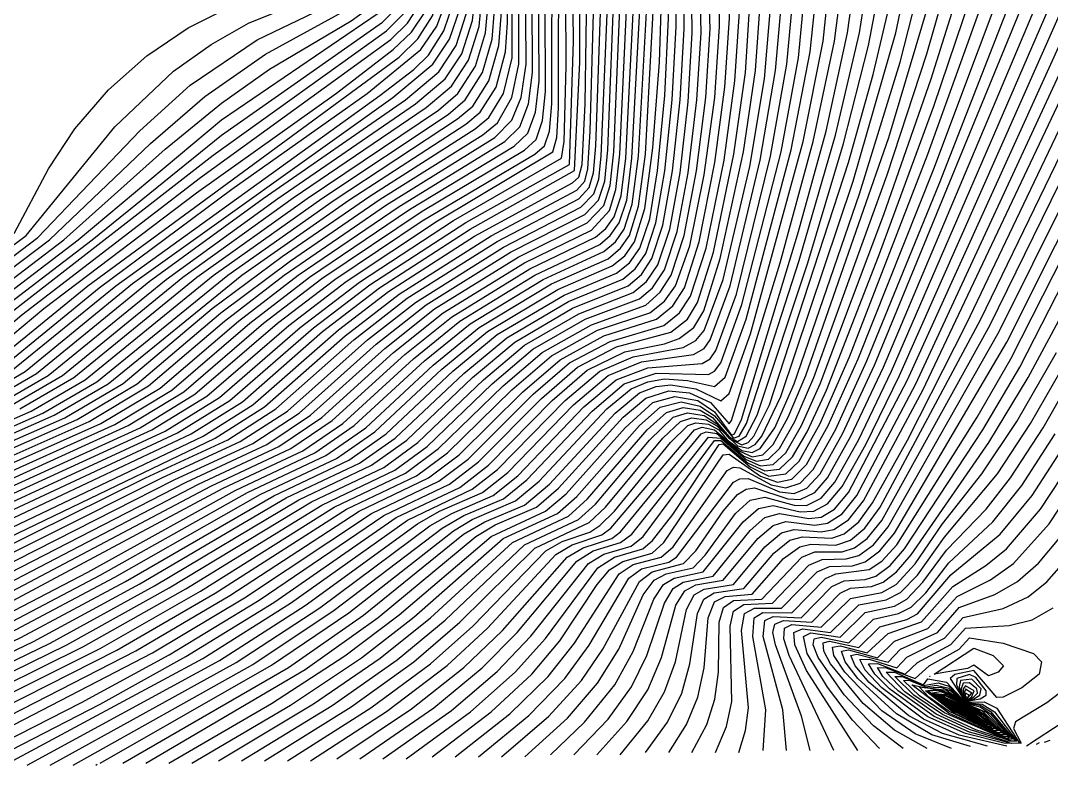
# Model space of a CAD drawing. Header units: inches. Extents: x 2608994 to 2618701, y 1261813 to 1271655.
# Drawn here: x 2613479 to 2614071, y 1261822 to 1262253 of the extents above; entities that cross this region are included whole.
import ezdxf

# ---------------------------------------------------------------- set-up
doc = ezdxf.new("R2010")
doc.units = ezdxf.units.IN
doc.header["$MEASUREMENT"] = 0

msp = doc.modelspace()

# ---------------------------------------------------------------- linework, layer by layer
for points, elevation in [([(2613427.96, 1261824.52), (2613554.8, 1261890.25), (2613607.6, 1261921.84), (2613680.49, 1261970.32), (2613719.2, 1261988.83), (2613736.01, 1262001.52), (2613773.34, 1262038.72), (2613794.16, 1262056.72), (2613817.6, 1262069.09), (2613848.43, 1262078.32), (2613857.41, 1262085.52), (2613863.75, 1262095.12), (2613872.67, 1262122.72), (2613882.97, 1262173.12), (2613889.24, 1262218.72), (2613891.87, 1262258.32), (2613891.01, 1262290.72), (2613883.66, 1262362.72), (2613870.7, 1262421.52), (2613886.58, 1262470.72), (2613926.6, 1262537.92)], 313), ([(2613441.08, 1261824.52), (2613514, 1261861.61), (2613564.4, 1261889.16), (2613616, 1261920.54), (2613687.59, 1261969.12), (2613725.35, 1261987.12), (2613742, 1261999.84), (2613778.23, 1262036.32), (2613798.82, 1262054.32), (2613821.2, 1262065.9), (2613852.4, 1262074.46), (2613861.94, 1262081.92), (2613867.78, 1262091.52), (2613876.89, 1262120.32), (2613888.7, 1262176.72), (2613895.24, 1262223.52), (2613897.82, 1262263.12), (2613896.68, 1262295.52), (2613889.75, 1262342.32), (2613887.69, 1262367.52), (2613874.24, 1262421.52), (2613888.98, 1262465.92), (2613929.37, 1262529.52)], 314), ([(2613454.21, 1261824.52), (2613524.8, 1261860.82), (2613574, 1261888.06), (2613624.4, 1261919.22), (2613694.68, 1261967.92), (2613731.2, 1261985.24), (2613747.73, 1261997.92), (2613784.35, 1262035.12), (2613804.4, 1262052.58), (2613826, 1262063.12), (2613848.8, 1262067.64), (2613857.2, 1262070.76), (2613865.6, 1262077.03), (2613871.3, 1262086.72), (2613880.83, 1262116.72), (2613894.11, 1262177.92), (2613901, 1262224.72), (2613903.88, 1262265.52), (2613902.54, 1262300.32), (2613894.22, 1262347.12), (2613892, 1262370.69), (2613878.47, 1262422.72), (2613890.8, 1262459.96), (2613934.66, 1262524.72)], 315), ([(2613408.4, 1261936.28), (2613577.08, 1262015.92), (2613606.4, 1262034.47), (2613652.48, 1262074.72), (2613685.22, 1262099.92), (2613737.2, 1262133.51), (2613797.2, 1262167.21), (2613800.21, 1262229.52), (2613800.06, 1262296.72), (2613798.72, 1262323.12), (2613789.47, 1262391.52), (2613785.51, 1262439.52), (2613785.4, 1262471.92), (2613788.87, 1262515.12)], 292), ([(2613410.8, 1261932.22), (2613583.91, 1262014.72), (2613612.4, 1262032.76), (2613661.6, 1262075.76), (2613690.4, 1262097.86), (2613739.6, 1262129.54), (2613796, 1262160.14), (2613799.68, 1262163.52), (2613801.55, 1262170.72), (2613803.24, 1262205.52), (2613804.3, 1262282.32), (2613802.84, 1262321.92), (2613793.64, 1262392.72), (2613790.35, 1262438.32), (2613790.61, 1262471.92), (2613794.68, 1262513.92)], 293), ([(2613415.6, 1261929.21), (2613590.74, 1262013.52), (2613619.01, 1262031.52), (2613665.38, 1262072.32), (2613696.34, 1262096.32), (2613749.2, 1262129.83), (2613798.4, 1262155.92), (2613802.98, 1262161.12), (2613804.84, 1262168.32), (2613806.2, 1262189.92), (2613808.41, 1262271.52), (2613806.85, 1262321.92), (2613797.81, 1262393.92), (2613795.11, 1262437.12), (2613795.79, 1262471.92), (2613800.56, 1262513.92)], 294), ([(2613420.4, 1261926.16), (2613550.74, 1261990.72), (2613598, 1262012.54), (2613625.66, 1262030.32), (2613670.39, 1262069.92), (2613701.04, 1262093.92), (2613752.8, 1262126.57), (2613799.6, 1262151.02), (2613805.6, 1262157.5), (2613808.07, 1262165.92), (2613809.32, 1262181.52), (2613812.38, 1262269.12), (2613810.77, 1262323.12), (2613802.08, 1262393.92), (2613799.82, 1262434.72), (2613800.84, 1262470.72), (2613806.48, 1262513.92)], 295), ([(2613425.2, 1261923.08), (2613560.17, 1261990.72), (2613605.2, 1262011.52), (2613632.31, 1262029.12), (2613678.22, 1262069.92), (2613705.76, 1262091.52), (2613756.4, 1262123.31), (2613800.8, 1262146.15), (2613808.27, 1262153.92), (2613811.06, 1262162.32), (2613812.47, 1262175.52), (2613816.29, 1262266.72), (2613814.7, 1262324.32), (2613806.32, 1262393.92), (2613804.43, 1262432.32), (2613805.93, 1262470.72), (2613812.47, 1262513.92)], 296), ([(2613346.8, 1261823.32), (2613496, 1261895.82), (2613556, 1261928.7), (2613638.8, 1261978.06), (2613680.61, 1261997.92), (2613700.77, 1262012.32), (2613738.6, 1262048.32), (2613762.91, 1262068.72), (2613796, 1262088.19), (2613827.99, 1262101.12), (2613835.6, 1262107.56), (2613841.61, 1262116.72), (2613847.92, 1262135.92), (2613853.39, 1262167.12), (2613857.81, 1262207.92), (2613860.02, 1262248.72), (2613859.57, 1262335.12), (2613850.5, 1262401.12), (2613849.92, 1262426.32), (2613853.69, 1262449.12), (2613859.7, 1262470.72), (2613874, 1262505.03)], 307), ([(2613359.89, 1261823.32), (2613505.6, 1261894.82), (2613564.4, 1261927.46), (2613646, 1261976.92), (2613687.56, 1261996.72), (2613707.2, 1262011), (2613744.88, 1262047.12), (2613768.4, 1262066.91), (2613799.6, 1262085.02), (2613830.8, 1262097.12), (2613838.53, 1262103.52), (2613844.96, 1262113.12), (2613851.8, 1262133.52), (2613857.75, 1262165.92), (2613862.47, 1262206.72), (2613864.78, 1262246.32), (2613863.62, 1262338.72), (2613854.13, 1262403.52), (2613853.65, 1262426.32), (2613857.55, 1262447.92), (2613863.93, 1262469.52), (2613877.39, 1262501.92)], 308), ([(2613430, 1262091), (2613482.21, 1262129.92), (2613533.2, 1262192.37), (2613566.8, 1262224.28), (2613588.4, 1262239.74), (2613610, 1262251.96), (2613674.8, 1262278.13), (2613683.87, 1262285.92), (2613689.52, 1262296.72), (2613688.93, 1262307.52), (2613682, 1262323.19), (2613619.27, 1262402.32), (2613603.78, 1262428.72), (2613599.24, 1262443.12), (2613597.84, 1262467.12), (2613600.54, 1262503.12)], 262), ([(2613444.16, 1262054.32), (2613479.76, 1262084.32), (2613582.4, 1262163.25), (2613691.6, 1262242.49), (2613701.2, 1262251.97), (2613708.4, 1262262.98), (2613712.81, 1262273.92), (2613715.03, 1262285.92), (2613714.69, 1262300.32), (2613711.83, 1262314.72), (2613700.14, 1262345.92), (2613677.83, 1262386.72), (2613666.46, 1262411.92), (2613657.86, 1262438.32), (2613652.36, 1262465.92), (2613650.26, 1262500.72)], 269), ([(2613469.79, 1261825.72), (2613583.6, 1261886.95), (2613634, 1261918.69), (2613701.2, 1261966.37), (2613738.4, 1261984.2), (2613752.94, 1261995.52), (2613791.69, 1262035.12), (2613811.61, 1262051.92), (2613830.8, 1262060.25), (2613859.6, 1262065.64), (2613866.8, 1262069.56), (2613871.6, 1262075.28), (2613882.54, 1262104.72), (2613897.74, 1262169.52), (2613906.14, 1262219.92), (2613910.06, 1262265.52), (2613909.86, 1262290.72), (2613907.35, 1262313.52), (2613898.75, 1262351.92), (2613895.22, 1262379.52), (2613882.92, 1262425.12), (2613893.2, 1262455.14), (2613927.42, 1262499.52)], 316), ([(2613372.98, 1261823.32), (2613515.2, 1261893.8), (2613574, 1261926.93), (2613652.05, 1261975.12), (2613694, 1261995.22), (2613712.52, 1262008.72), (2613749.83, 1262044.72), (2613773.2, 1262064.61), (2613803.2, 1262081.85), (2613834.4, 1262093.56), (2613841.95, 1262099.92), (2613848.8, 1262110.24), (2613856.1, 1262132.32), (2613862.37, 1262165.92), (2613867.46, 1262207.92), (2613869.8, 1262246.32), (2613867.61, 1262343.52), (2613857.85, 1262404.72), (2613857.18, 1262425.12), (2613861.02, 1262445.52), (2613867.2, 1262465.92), (2613880, 1262497.18)], 309), ([(2613438.4, 1262090.51), (2613488.98, 1262128.72), (2613547.6, 1262190.05), (2613576.4, 1262216.22), (2613614.8, 1262242.25), (2613676, 1262271.89), (2613686.2, 1262281.12), (2613692.65, 1262293.12), (2613693.68, 1262299.12), (2613692.69, 1262306.32), (2613685.6, 1262324.22), (2613627.56, 1262403.52), (2613614.02, 1262428.72), (2613607.86, 1262450.32), (2613606.07, 1262469.52), (2613607.2, 1262492.32)], 263), ([(2613448, 1262084.96), (2613503.84, 1262127.52), (2613562, 1262179.61), (2613594.4, 1262206.01), (2613622, 1262225.57), (2613668.8, 1262253.19), (2613683.2, 1262263.54), (2613691.97, 1262272.72), (2613698.05, 1262283.52), (2613700.45, 1262291.92), (2613700.63, 1262300.32), (2613694.02, 1262323.12), (2613685.6, 1262339.17), (2613659.12, 1262377.12), (2613642.5, 1262404.72), (2613631.91, 1262427.52), (2613625.57, 1262449.12), (2613622.46, 1262470.72), (2613622.07, 1262493.52)], 265), ([(2613450.68, 1262053.12), (2613492.47, 1262087.92), (2613580, 1262154.52), (2613660.4, 1262211.72), (2613693.05, 1262236.72), (2613703.6, 1262246.74), (2613711.33, 1262258.32), (2613716.2, 1262270.32), (2613718.51, 1262282.32), (2613718.35, 1262299.12), (2613715.79, 1262313.52), (2613704, 1262347.12), (2613673.76, 1262409.52), (2613665.84, 1262433.52), (2613660.47, 1262457.52), (2613656.94, 1262497.12)], 270), ([(2613458.82, 1262053.12), (2613517.64, 1262101.12), (2613696.4, 1262232.42), (2613707.2, 1262242.91), (2613715.6, 1262256.17), (2613720.29, 1262269.12), (2613722.18, 1262281.12), (2613722, 1262297.92), (2613719.44, 1262313.52), (2613708.36, 1262347.12), (2613679.49, 1262410.72), (2613672.32, 1262433.52), (2613667.1, 1262457.52), (2613663.55, 1262495.92)], 271), ([(2613461.2, 1261907.32), (2613517.6, 1261936.61), (2613602.35, 1261983.52), (2613648.01, 1262005.12), (2613670.63, 1262020.72), (2613710.97, 1262057.92), (2613737.2, 1262079.23), (2613779.2, 1262104.63), (2613814, 1262120.7), (2613820.66, 1262126.32), (2613825.71, 1262133.52), (2613830.32, 1262147.92), (2613833.9, 1262175.52), (2613839.92, 1262285.92), (2613838.51, 1262333.92), (2613830.28, 1262405.92), (2613830.62, 1262433.52), (2613836.07, 1262471.92), (2613842.49, 1262494.72)], 302), ([(2613466.96, 1262053.12), (2613524.08, 1262099.92), (2613600.4, 1262156.56), (2613678.08, 1262211.52), (2613708.88, 1262236.72), (2613718, 1262250.14), (2613724, 1262266.48), (2613725.83, 1262279.92), (2613724.89, 1262303.92), (2613714.01, 1262343.52), (2613684.72, 1262413.12), (2613674.63, 1262451.52), (2613670.13, 1262492.32)], 272), ([(2613482.91, 1261825.72), (2613593.2, 1261885.81), (2613642.4, 1261917.36), (2613706.94, 1261964.32), (2613719.57, 1261971.52), (2613744.32, 1261982.32), (2613758.8, 1261993.73), (2613796.52, 1262032.72), (2613816.4, 1262049.6), (2613835.6, 1262057.29), (2613865.45, 1262061.52), (2613871.6, 1262065.11), (2613875.09, 1262069.92), (2613886.46, 1262101.12), (2613903.78, 1262173.12), (2613912.59, 1262224.72), (2613916.56, 1262270.32), (2613916.27, 1262295.52), (2613913.49, 1262318.32), (2613903.08, 1262357.92), (2613898.11, 1262389.12), (2613887.1, 1262426.32), (2613895.6, 1262450.26), (2613932.48, 1262493.52)], 317), ([(2613449.2, 1262092.4), (2613495.69, 1262127.52), (2613553.6, 1262182.77), (2613584.8, 1262209.78), (2613619.6, 1262234.11), (2613676, 1262264.94), (2613688, 1262275.58), (2613695.37, 1262288.32), (2613696.85, 1262302.72), (2613689.57, 1262324.32), (2613682.63, 1262336.32), (2613652.68, 1262377.12), (2613637.13, 1262401.12), (2613624.6, 1262425.12), (2613617.96, 1262445.52), (2613614.53, 1262468.32), (2613614.52, 1262491.12)], 264), ([(2613455, 1262036.32), (2613481.6, 1262051.86), (2613543.31, 1262102.32), (2613692.76, 1262209.12), (2613715.76, 1262228.32), (2613725.31, 1262242.72), (2613731.2, 1262259.86), (2613733.04, 1262275.12), (2613732.09, 1262303.92), (2613723.85, 1262338.72), (2613697.28, 1262410.72), (2613687.31, 1262450.32), (2613682.98, 1262488.72)], 274), ([(2613460, 1262034.39), (2613488.25, 1262050.72), (2613552.93, 1262103.52), (2613618.4, 1262151.2), (2613700, 1262207.83), (2613719.2, 1262224.03), (2613729.11, 1262239.12), (2613734.98, 1262257.12), (2613736.66, 1262272.72), (2613735.72, 1262303.92), (2613727.6, 1262339.72), (2613702.6, 1262411.92), (2613693.57, 1262449.12), (2613689.24, 1262487.52)], 275), ([(2613473.51, 1262051.92), (2613533.69, 1262101.12), (2613685.41, 1262210.32), (2613704.8, 1262225.21), (2613713.2, 1262233.58), (2613722.16, 1262247.52), (2613727.83, 1262264.32), (2613729.45, 1262278.72), (2613728.48, 1262303.92), (2613719.79, 1262338.72), (2613691.88, 1262409.52), (2613681.15, 1262450.32), (2613676.57, 1262491.12)], 273), ([(2613466, 1262032.95), (2613494.8, 1262049.52), (2613562.57, 1262104.72), (2613626.8, 1262151.22), (2613705.83, 1262205.52), (2613722.84, 1262219.92), (2613732.4, 1262234.32), (2613738.63, 1262253.52), (2613740.28, 1262269.12), (2613739.37, 1262303.92), (2613731.6, 1262339.92), (2613707.5, 1262414.32), (2613699.5, 1262449.12), (2613695.49, 1262485.12)], 276), ([(2613472.05, 1262031.52), (2613503.03, 1262049.52), (2613572.22, 1262105.92), (2613635.62, 1262151.52), (2613712, 1262203.45), (2613726.4, 1262215.66), (2613736.33, 1262230.72), (2613742.31, 1262249.92), (2613743.94, 1262266.72), (2613743.04, 1262303.92), (2613735.32, 1262341.12), (2613712.71, 1262415.52), (2613705.54, 1262447.92), (2613701.65, 1262482.72)], 277), ([(2613475.38, 1262131.12), (2613495.14, 1262168.32), (2613510.17, 1262191.12), (2613529.6, 1262213.65), (2613551.48, 1262233.12), (2613575.2, 1262249.26), (2613601.6, 1262262.52), (2613624.4, 1262270.8), (2613674.8, 1262285.11), (2613682.53, 1262291.92), (2613686.51, 1262301.52), (2613684.23, 1262311.12), (2613678.3, 1262321.92), (2613626.66, 1262379.52), (2613595.6, 1262421.36), (2613580.26, 1262428.72), (2613576.37, 1262432.32), (2613583.6, 1262441.92), (2613587.2, 1262450.3), (2613588.59, 1262485.12)], 261), ([(2613478.59, 1262030.32), (2613509.61, 1262048.32), (2613580.27, 1262105.92), (2613643.6, 1262151.21), (2613718.94, 1262201.92), (2613730.11, 1262211.52), (2613740.33, 1262227.12), (2613746.05, 1262246.32), (2613747.59, 1262263.12), (2613746.6, 1262305.12), (2613739.37, 1262341.12), (2613717.86, 1262416.72), (2613711.47, 1262446.72), (2613707.74, 1262480.32)], 278), ([(2613317.98, 1261822.12), (2613479.2, 1261899.03), (2613539.2, 1261931.13), (2613624.4, 1261980.34), (2613667.6, 1262000.84), (2613689.01, 1262015.92), (2613727.3, 1262051.92), (2613752.8, 1262073.02), (2613791.2, 1262095.75), (2613821.25, 1262108.32), (2613828.77, 1262114.32), (2613834.66, 1262122.72), (2613840.29, 1262139.52), (2613844.8, 1262167.12), (2613848.97, 1262210.32), (2613851.12, 1262254.72), (2613851.6, 1262326.72), (2613842.52, 1262402.32), (2613842.56, 1262429.92), (2613846.16, 1262453.92), (2613851.71, 1262475.52)], 305), ([(2613386.09, 1261823.32), (2613524.8, 1261892.76), (2613582.4, 1261925.68), (2613659.16, 1261973.92), (2613700, 1261993.45), (2613719.08, 1262007.52), (2613756.06, 1262043.52), (2613778.55, 1262062.72), (2613806.8, 1262078.66), (2613838, 1262089.94), (2613846.4, 1262097.35), (2613852.66, 1262107.12), (2613860.18, 1262129.92), (2613867.27, 1262167.12), (2613872.57, 1262209.12), (2613875.07, 1262248.72), (2613871.61, 1262348.32), (2613861.53, 1262405.92), (2613860.63, 1262423.92), (2613866.04, 1262449.12), (2613875.9, 1262476.72)], 310), ([(2613401.75, 1261824.52), (2613534.4, 1261891.72), (2613590.8, 1261924.41), (2613666.28, 1261972.72), (2613706.42, 1261991.92), (2613724.27, 1262005.12), (2613761.2, 1262041.32), (2613784, 1262060.9), (2613810.4, 1262075.48), (2613840.4, 1262085.54), (2613848.8, 1262092.23), (2613855.2, 1262101.12), (2613863.4, 1262123.92), (2613871.67, 1262164.72), (2613877.67, 1262209.12), (2613880.47, 1262249.92), (2613880.12, 1262282.32), (2613875.62, 1262353.12), (2613865, 1262408.32), (2613864.16, 1262423.92), (2613869.2, 1262445.8), (2613880.22, 1262476.72)], 311), ([(2613414.85, 1261824.52), (2613545.2, 1261891.32), (2613599.2, 1261923.13), (2613673.38, 1261971.52), (2613713.37, 1261990.72), (2613730.81, 1262003.92), (2613767.17, 1262039.92), (2613788.8, 1262058.6), (2613814, 1262072.28), (2613844.29, 1262081.92), (2613853.6, 1262089.57), (2613860.34, 1262099.92), (2613868.77, 1262126.32), (2613877.77, 1262171.92), (2613883.51, 1262215.12), (2613886.11, 1262254.72), (2613885.44, 1262287.12), (2613879.63, 1262357.92), (2613868.19, 1262411.92), (2613867.47, 1262422.72), (2613871.6, 1262440.05), (2613883.6, 1262474.21)], 312), ([(2613420.4, 1261961.4), (2613547.65, 1262019.52), (2613579.09, 1262038.72), (2613626.57, 1262079.52), (2613659.47, 1262104.72), (2613709.6, 1262138.28), (2613774.4, 1262176.59), (2613779.82, 1262181.52), (2613782.7, 1262189.92), (2613784.17, 1262205.52), (2613784.37, 1262305.12), (2613765.51, 1262443.12), (2613764.21, 1262474.32)], 288), ([(2613421.6, 1261975.83), (2613525.12, 1262021.92), (2613559.17, 1262042.32), (2613604.11, 1262080.72), (2613638.47, 1262107.12), (2613696.4, 1262146.53), (2613757.12, 1262183.92), (2613765.65, 1262192.32), (2613770.76, 1262205.52), (2613773.08, 1262223.52), (2613772.53, 1262309.92), (2613749.83, 1262445.52), (2613747.81, 1262476.72)], 285), ([(2613424, 1262002.15), (2613485.16, 1262029.12), (2613516.2, 1262047.12), (2613589.6, 1262106.87), (2613652, 1262151.18), (2613724.66, 1262199.52), (2613734.36, 1262207.92), (2613744.38, 1262223.52), (2613749.82, 1262242.72), (2613751.25, 1262259.52), (2613750.31, 1262305.12), (2613743.71, 1262339.92), (2613722.96, 1262417.92), (2613717.13, 1262446.72), (2613713.69, 1262479.12)], 279), ([(2613425.2, 1261981.78), (2613518.4, 1262023.12), (2613552.53, 1262043.52), (2613596.12, 1262080.72), (2613630.35, 1262107.12), (2613689.2, 1262147.47), (2613751.39, 1262186.32), (2613761.2, 1262196.14), (2613766.51, 1262209.12), (2613769.33, 1262228.32), (2613768.81, 1262308.72), (2613744.56, 1262445.52), (2613742.26, 1262476.72)], 284), ([(2613425.2, 1261998.63), (2613491.75, 1262027.92), (2613522.79, 1262045.92), (2613598.01, 1262107.12), (2613659.2, 1262150.3), (2613730, 1262196.86), (2613738.65, 1262204.32), (2613748, 1262218.78), (2613753.62, 1262239.12), (2613754.93, 1262255.92), (2613753.91, 1262306.32), (2613747.75, 1262339.92), (2613728.01, 1262419.12), (2613722.9, 1262445.52), (2613719.62, 1262476.72)], 280), ([(2613426.4, 1261995.03), (2613498.38, 1262026.72), (2613529.38, 1262044.72), (2613606.08, 1262107.12), (2613667.6, 1262150.23), (2613734.8, 1262193.84), (2613743, 1262200.72), (2613752.17, 1262215.12), (2613757.45, 1262235.52), (2613758.61, 1262252.32), (2613757.67, 1262306.32), (2613752.3, 1262337.52), (2613728.58, 1262444.32), (2613725.23, 1262479.12)], 281), ([(2613426.4, 1261990.87), (2613504.4, 1262025.2), (2613538, 1262044.97), (2613589.02, 1262087.92), (2613629.2, 1262117.86), (2613679.6, 1262152.51), (2613740.01, 1262191.12), (2613748, 1262197.8), (2613756.42, 1262211.52), (2613761.31, 1262231.92), (2613761.32, 1262307.52), (2613756.33, 1262337.52), (2613734.36, 1262441.92), (2613730.98, 1262477.92)], 282), ([(2613426.4, 1261986.62), (2613511.6, 1262024.27), (2613545.9, 1262044.72), (2613594.04, 1262085.52), (2613634, 1262115.47), (2613685.6, 1262150.78), (2613744.4, 1262187.85), (2613752.89, 1262194.72), (2613761.15, 1262209.12), (2613765.18, 1262228.32), (2613765.11, 1262307.52), (2613739.88, 1262440.72), (2613736.67, 1262476.72)], 283), ([(2613428.8, 1261969.76), (2613540.89, 1262020.72), (2613572.8, 1262040.19), (2613618.61, 1262079.52), (2613652, 1262105.19), (2613709.6, 1262143.82), (2613768.4, 1262178.92), (2613775.02, 1262185.12), (2613778.81, 1262195.92), (2613780.52, 1262212.72), (2613780.04, 1262312.32), (2613760.43, 1262443.12), (2613758.8, 1262474.32)], 287), ([(2613431.2, 1261975.39), (2613533.2, 1262021.43), (2613565.8, 1262041.12), (2613610.63, 1262079.52), (2613644.9, 1262105.92), (2613702.4, 1262144.79), (2613762.4, 1262181.2), (2613770.3, 1262188.72), (2613774.76, 1262200.72), (2613776.83, 1262218.72), (2613776.27, 1262311.12), (2613755.16, 1262444.32), (2613753.33, 1262475.52)], 286), ([(2613431.2, 1261920.52), (2613567.16, 1261989.52), (2613612.4, 1262010.5), (2613638.95, 1262027.92), (2613683.22, 1262067.52), (2613712, 1262090.18), (2613760.45, 1262120.32), (2613803.04, 1262141.92), (2613810.97, 1262150.32), (2613814.47, 1262161.12), (2613816.27, 1262179.12), (2613820.25, 1262282.32), (2613818.37, 1262329.12), (2613809.83, 1262402.32), (2613808.97, 1262440.72), (2613811.44, 1262474.32)], 297), ([(2613438.4, 1261918.51), (2613574.17, 1261988.32), (2613620.4, 1262009.92), (2613645.59, 1262026.72), (2613688.22, 1262065.12), (2613716.8, 1262087.82), (2613764.8, 1262117.5), (2613804.4, 1262137.16), (2613814, 1262147.24), (2613817.67, 1262158.72), (2613819.73, 1262177.92), (2613824.2, 1262283.52), (2613822.35, 1262330.32), (2613813.95, 1262403.52), (2613813.49, 1262439.52), (2613816.71, 1262475.52)], 298), ([(2613444.4, 1261915.91), (2613581.19, 1261987.12), (2613627.29, 1262008.72), (2613652, 1262025.34), (2613693.21, 1262062.72), (2613721.68, 1262085.52), (2613768.4, 1262114.27), (2613806.8, 1262133.04), (2613817.14, 1262144.32), (2613820.88, 1262156.32), (2613823.19, 1262176.72), (2613828.14, 1262284.72), (2613826.24, 1262332.72), (2613818.13, 1262403.52), (2613817.88, 1262437.12), (2613821.8, 1262475.52)], 299), ([(2613450.4, 1261913.27), (2613588.23, 1261985.92), (2613634.19, 1262007.52), (2613658, 1262023.63), (2613699.6, 1262061.52), (2613726.43, 1262083.12), (2613771.42, 1262110.72), (2613809.2, 1262128.93), (2613815.2, 1262133.99), (2613819.96, 1262140.72), (2613823.86, 1262152.72), (2613826.53, 1262174.32), (2613832.07, 1262284.72), (2613830.25, 1262333.92), (2613822.26, 1262403.52), (2613822.21, 1262435.92), (2613826.87, 1262475.52)], 300), ([(2613453.78, 1262083.12), (2613512.01, 1262127.52), (2613594.4, 1262196.29), (2613684.4, 1262257.57), (2613694, 1262267.27), (2613701.2, 1262279.79), (2613703.97, 1262289.52), (2613704.33, 1262297.92), (2613698.33, 1262321.92), (2613688.41, 1262342.32), (2613665.22, 1262377.12), (2613649.55, 1262404.72), (2613639.27, 1262428.72), (2613632.75, 1262452.72), (2613629.87, 1262474.32)], 266), ([(2613455.2, 1261910.02), (2613595.28, 1261984.72), (2613641.1, 1262006.32), (2613664.01, 1262021.92), (2613704.6, 1262059.12), (2613731.2, 1262080.73), (2613774.4, 1262107.17), (2613811.6, 1262124.82), (2613817.69, 1262129.92), (2613822.81, 1262137.12), (2613827.08, 1262150.32), (2613830.1, 1262174.32), (2613835.99, 1262284.72), (2613834.27, 1262335.12), (2613826.29, 1262404.72), (2613826.46, 1262434.72), (2613832.16, 1262476.72)], 301), ([(2613458.91, 1262080.72), (2613520.19, 1262127.52), (2613594.4, 1262187.6), (2613686.8, 1262252.54), (2613696.4, 1262262.24), (2613703.48, 1262273.92), (2613707.07, 1262284.72), (2613707.95, 1262295.52), (2613702.97, 1262319.52), (2613692.37, 1262343.52), (2613669.78, 1262379.52), (2613655.81, 1262405.92), (2613646.28, 1262429.92), (2613639.84, 1262455.12), (2613637.14, 1262475.52)], 267), ([(2613467.2, 1261904.59), (2613524.8, 1261934.81), (2613609.43, 1261982.32), (2613654.4, 1262003.62), (2613677.2, 1262019.49), (2613715.97, 1262055.52), (2613742.35, 1262077.12), (2613784, 1262102.09), (2613816.4, 1262116.58), (2613823.6, 1262122.64), (2613828.65, 1262129.92), (2613833.87, 1262146.72), (2613837.85, 1262176.72), (2613843.86, 1262287.12), (2613842.8, 1262332.72), (2613834.31, 1262405.92), (2613834.69, 1262432.32), (2613841.87, 1262475.52)], 303), ([(2613470.08, 1262083.12), (2613589.6, 1262176.03), (2613689.2, 1262247.52), (2613698.79, 1262257.12), (2613705.66, 1262267.92), (2613709.81, 1262278.72), (2613711.52, 1262289.52), (2613710.85, 1262302.72), (2613707.46, 1262317.12), (2613696.26, 1262344.72), (2613674.4, 1262381.92), (2613661.92, 1262407.12), (2613653.02, 1262431.12), (2613646.87, 1262456.32), (2613644.18, 1262476.72)], 268), ([(2613473.2, 1261901.82), (2613533.2, 1261933.65), (2613616.52, 1261981.12), (2613660.4, 1262001.89), (2613682.41, 1262017.12), (2613720.97, 1262053.12), (2613747.1, 1262074.72), (2613787.6, 1262098.91), (2613818.8, 1262112.44), (2613826, 1262118.3), (2613831.63, 1262126.32), (2613837.53, 1262145.52), (2613842.18, 1262180.32), (2613845.86, 1262229.52), (2613847.82, 1262289.52), (2613847.29, 1262329.12), (2613838.65, 1262401.12), (2613838.67, 1262431.12), (2613841.98, 1262455.12), (2613847.6, 1262478.19)], 304), ([(2613331.08, 1261822.12), (2613486.4, 1261896.82), (2613547.6, 1261929.92), (2613631.6, 1261979.2), (2613673.66, 1261999.12), (2613694.18, 1262013.52), (2613733.62, 1262050.72), (2613758.2, 1262071.12), (2613793.6, 1262091.96), (2613824.8, 1262104.84), (2613832, 1262110.76), (2613838, 1262119.56), (2613843.9, 1262137.12), (2613849.01, 1262167.12), (2613853.22, 1262207.92), (2613855.42, 1262249.92), (2613855.61, 1262330.32), (2613846.46, 1262402.32), (2613846.35, 1262428.72), (2613849.99, 1262451.52), (2613855.77, 1262473.12)], 306), ([(2613404.8, 1261944.77), (2613562, 1262017.54), (2613593.2, 1262036.94), (2613639.54, 1262077.12), (2613673.6, 1262103.18), (2613727.6, 1262138.56), (2613789.61, 1262174.32), (2613791.15, 1262183.92), (2613792.37, 1262227.12), (2613792.02, 1262306.32), (2613775.61, 1262441.92), (2613774.9, 1262473.12)], 290), ([(2613404.8, 1261939.75), (2613569.2, 1262016.55), (2613599.2, 1262035.24), (2613647.2, 1262076.9), (2613679.6, 1262101.68), (2613734.8, 1262137.49), (2613794.34, 1262170.72), (2613796.49, 1262241.52), (2613795.85, 1262307.52), (2613784.86, 1262393.92), (2613780.59, 1262440.72), (2613780.2, 1262473.12)], 291), ([(2613409.6, 1261951.84), (2613554.42, 1262018.32), (2613586, 1262037.72), (2613633.06, 1262078.32), (2613665.91, 1262103.52), (2613718.39, 1262138.32), (2613784.68, 1262177.92), (2613787, 1262186.32), (2613787.94, 1262203.12), (2613788.17, 1262306.32), (2613770.64, 1262441.92), (2613769.58, 1262473.12)], 289), ([(2613645.47, 1261828.12), (2613689.2, 1261856.43), (2613724, 1261882.89), (2613747.2, 1261904.32), (2613786.4, 1261946.65), (2613795.75, 1261952.32), (2613812.8, 1261958), (2613818.07, 1261961.92), (2613866.11, 1262018.32), (2613870.4, 1262019.75), (2613877.6, 1262018.38), (2613892, 1262006.08), (2613899.2, 1262002.87), (2613905.2, 1262003.96), (2613911.26, 1262009.92), (2613919.88, 1262025.52), (2613929.95, 1262049.52), (2613977.58, 1262186.32), (2613999.89, 1262260.72), (2614024.37, 1262359.12), (2614031.42, 1262381.92), (2614043.17, 1262403.52), (2614087.09, 1262455.12)], 329), ([(2613660.68, 1261829.32), (2613703.6, 1261858.14), (2613733.6, 1261881.79), (2613755.73, 1261903.12), (2613792.86, 1261945.12), (2613802, 1261950.6), (2613818.55, 1261955.92), (2613823.6, 1261959.72), (2613869.83, 1262015.92), (2613872.8, 1262017.19), (2613878.8, 1262016.24), (2613894.4, 1262003.27), (2613901.6, 1262000.27), (2613908.6, 1262001.52), (2613914.8, 1262007.55), (2613923.62, 1262023.12), (2613934.53, 1262048.32), (2613976.66, 1262164.72), (2613999.44, 1262234.32), (2614031.8, 1262347.12), (2614041.82, 1262375.92), (2614049.2, 1262390.53), (2614058.51, 1262403.52), (2614101.41, 1262447.92)], 330), ([(2613673.9, 1261829.32), (2613716.42, 1261858.72), (2613744.11, 1261881.52), (2613764.24, 1261901.92), (2613798.4, 1261942.83), (2613807.82, 1261948.72), (2613823.62, 1261953.52), (2613830.03, 1261958.32), (2613874, 1262014.06), (2613881.2, 1262013.61), (2613895.6, 1262001.24), (2613904, 1261997.54), (2613911.2, 1261998.48), (2613918.44, 1262005.12), (2613927.44, 1262020.72), (2613938.17, 1262044.72), (2613974.71, 1262141.92), (2614001.85, 1262219.92), (2614040.09, 1262341.12), (2614051.13, 1262369.92), (2614061.62, 1262389.12), (2614074.99, 1262405.92)], 331), ([(2613687.13, 1261829.32), (2613726.4, 1261857.19), (2613752.8, 1261879.58), (2613772, 1261899.84), (2613805.09, 1261941.52), (2613814, 1261946.95), (2613829.6, 1261951.55), (2613836.62, 1261957.12), (2613877.6, 1262012.19), (2613881.2, 1262012.27), (2613896.8, 1261999.14), (2613906.4, 1261994.69), (2613914.8, 1261995.78), (2613922.21, 1262002.72), (2613930.71, 1262017.12), (2613941.79, 1262041.12), (2613971.74, 1262117.92), (2614003.39, 1262204.32), (2614045.6, 1262328.91), (2614059.66, 1262363.92), (2614071.84, 1262385.52)], 332), ([(2613700.38, 1261829.32), (2613737.31, 1261856.32), (2613763.06, 1261879.12), (2613780.4, 1261898.5), (2613810.53, 1261939.12), (2613820, 1261945.11), (2613836.36, 1261949.92), (2613841.95, 1261954.72), (2613853.6, 1261969.75), (2613880.22, 1262009.92), (2613882.4, 1262010.33), (2613898, 1261997), (2613908.8, 1261991.73), (2613918.4, 1261992.96), (2613926.1, 1262000.32), (2613938.23, 1262021.92), (2613954.99, 1262060.32), (2614000.09, 1262176.72), (2614050.98, 1262318.32), (2614067.02, 1262356.72), (2614078.99, 1262378.32)], 333), ([(2613715.44, 1261830.52), (2613749.2, 1261856.24), (2613772.56, 1261877.92), (2613788.77, 1261897.12), (2613810.12, 1261929.52), (2613817.31, 1261937.92), (2613824.8, 1261942.77), (2613841.63, 1261947.52), (2613848.48, 1261953.52), (2613882.4, 1262004), (2613886, 1262004.29), (2613904, 1261991.62), (2613913.6, 1261988.25), (2613922, 1261990.03), (2613930.4, 1261998.38), (2613942.85, 1262020.72), (2613959.95, 1262059.12), (2614003.43, 1262168.32), (2614054.79, 1262305.12), (2614073.31, 1262348.32)], 334), ([(2613728.68, 1261830.52), (2613760, 1261855.25), (2613782.07, 1261876.72), (2613797.2, 1261895.84), (2613822.77, 1261935.52), (2613830.8, 1261940.9), (2613846.88, 1261945.12), (2613853.86, 1261951.12), (2613884.8, 1261995), (2613888.4, 1261996.86), (2613892, 1261996.41), (2613910, 1261986.74), (2613918.4, 1261984.91), (2613926.8, 1261987.76), (2613934.13, 1261995.52), (2613946.94, 1262018.32), (2613964.95, 1262057.92), (2614006.65, 1262159.92), (2614058.8, 1262293.65), (2614079.13, 1262339.92)], 335), ([(2613741.94, 1261830.52), (2613770.8, 1261854.21), (2613791.6, 1261875.52), (2613805.6, 1261894.55), (2613828.31, 1261933.12), (2613835.6, 1261938.51), (2613851.2, 1261942.39), (2613855.64, 1261945.12), (2613888.4, 1261988.3), (2613892, 1261990.25), (2613896.8, 1261990.33), (2613914.8, 1261982.64), (2613923.2, 1261981.68), (2613930.52, 1261984.72), (2613938.25, 1261993.12), (2613951.09, 1262015.92), (2613969.48, 1262055.52), (2614063, 1262283.52), (2614085.14, 1262332.72)], 336), ([(2613755.23, 1261830.52), (2613782.44, 1261853.92), (2613801.14, 1261874.32), (2613813.43, 1261892.32), (2613834.4, 1261931.28), (2613841.75, 1261936.72), (2613859.79, 1261941.52), (2613866.76, 1261948.72), (2613882.4, 1261971.54), (2613890.8, 1261981.16), (2613895.6, 1261984.24), (2613900.4, 1261984.96), (2613919.6, 1261978.65), (2613926.8, 1261978.31), (2613935.14, 1261982.32), (2613942.43, 1261990.72), (2613955.89, 1262014.72), (2613974.56, 1262054.32), (2614067.2, 1262274.07), (2614090.86, 1262325.52)], 337), ([(2613619.04, 1261828.12), (2613668.8, 1261859.17), (2613704.8, 1261885.05), (2613731.2, 1261907.76), (2613774.4, 1261950.43), (2613805.6, 1261965.11), (2613814.95, 1261973.92), (2613847.93, 1262013.52), (2613858, 1262023.12), (2613864.4, 1262025.22), (2613872.8, 1262024.05), (2613878.8, 1262020.54), (2613890.8, 1262009.03), (2613896.8, 1262007.71), (2613900.83, 1262009.92), (2613904.66, 1262014.72), (2613915.6, 1262037.52), (2613957.21, 1262161.12), (2613981.57, 1262246.32), (2613996.13, 1262315.92)], 327), ([(2613564.14, 1261826.92), (2613623.2, 1261861.06), (2613665.2, 1261888.42), (2613696.4, 1261912.01), (2613749.19, 1261957.12), (2613780.52, 1261971.52), (2613792.4, 1261981.63), (2613826.28, 1262019.52), (2613842.19, 1262033.92), (2613854.8, 1262037.49), (2613868, 1262035.07), (2613877.6, 1262028.67), (2613887.2, 1262015.31), (2613889.02, 1262015.92), (2613893.01, 1262024.32), (2613925.75, 1262132.32), (2613941.56, 1262189.92), (2613953.91, 1262246.32), (2613960.36, 1262293.12)], 323), ([(2613577.32, 1261826.92), (2613634, 1261860.22), (2613674.8, 1261887.36), (2613704.8, 1261910.67), (2613756.19, 1261955.92), (2613787.34, 1261970.32), (2613798.4, 1261980.05), (2613834.36, 1262020.72), (2613846.4, 1262031.32), (2613858.4, 1262034.34), (2613869.2, 1262031.99), (2613877.6, 1262026.26), (2613888.4, 1262013.56), (2613891.6, 1262014.72), (2613895.81, 1262021.92), (2613926.06, 1262115.52), (2613946.94, 1262187.52), (2613960.71, 1262246.32), (2613968.4, 1262295.52)], 324), ([(2613632.25, 1261828.12), (2613680.25, 1261858.72), (2613714.4, 1261883.97), (2613738.65, 1261905.52), (2613780.63, 1261948.72), (2613790, 1261954.22), (2613805.97, 1261959.52), (2613811.6, 1261963.31), (2613820.13, 1261971.52), (2613852.33, 1262011.12), (2613862.14, 1262020.72), (2613866.8, 1262022.39), (2613874, 1262021.61), (2613880, 1262018.27), (2613884.8, 1262012.61), (2613893.2, 1262006.47), (2613899.2, 1262005.36), (2613903.75, 1262007.52), (2613912.13, 1262019.52), (2613923.18, 1262044.72), (2613960.85, 1262153.92), (2613984.06, 1262229.52), (2613999.96, 1262291.92)], 328), ([(2613537.82, 1261826.92), (2613632.8, 1261881.85), (2613676, 1261911.91), (2613733.42, 1261958.32), (2613745.58, 1261965.52), (2613768.45, 1261975.12), (2613782.68, 1261987.12), (2613820.43, 1262027.92), (2613834.4, 1262039.59), (2613844, 1262043.14), (2613852.4, 1262044.18), (2613866.8, 1262041.77), (2613881.2, 1262034.91), (2613886, 1262039.22), (2613898.16, 1262073.52), (2613928.38, 1262183.92), (2613939.83, 1262241.52), (2613944.95, 1262289.52)], 321), ([(2613550.97, 1261826.92), (2613642.4, 1261880.63), (2613684.4, 1261910.51), (2613740.45, 1261957.12), (2613751.6, 1261963.77), (2613775.3, 1261973.92), (2613787.88, 1261984.72), (2613825.11, 1262025.52), (2613838, 1262036.57), (2613851.2, 1262040.66), (2613863.2, 1262039.57), (2613875.2, 1262034), (2613886, 1262021.81), (2613887.2, 1262023.58), (2613915.17, 1262114.32), (2613934.17, 1262183.92), (2613946.38, 1262241.52), (2613952.45, 1262289.52)], 322), ([(2613592.68, 1261828.12), (2613647.2, 1261860.88), (2613685.6, 1261887.17), (2613714.4, 1261910.38), (2613761.44, 1261953.52), (2613793.6, 1261968.71), (2613804.58, 1261978.72), (2613838.93, 1262018.32), (2613850, 1262028.36), (2613859.6, 1262031.18), (2613869.2, 1262029.69), (2613876.4, 1262025.42), (2613886, 1262014.3), (2613890.8, 1262011.66), (2613895.66, 1262014.72), (2613902.1, 1262026.72), (2613931.04, 1262114.32), (2613951.66, 1262182.72), (2613966, 1262239.12), (2613975.34, 1262288.32)], 325), ([(2613509.19, 1261825.72), (2613612.4, 1261883.48), (2613659.2, 1261914.66), (2613721.09, 1261961.92), (2613733.6, 1261969.02), (2613756.37, 1261978.72), (2613769.84, 1261989.52), (2613807.33, 1262029.12), (2613825.62, 1262044.72), (2613844, 1262050.87), (2613874, 1262050.17), (2613877.6, 1262051.94), (2613881.2, 1262056.88), (2613893.27, 1262090.32), (2613915.71, 1262177.92), (2613925.68, 1262231.92), (2613930.19, 1262278.72)], 319), ([(2613524.68, 1261826.92), (2613623.2, 1261883.05), (2613667.6, 1261913.29), (2613727.6, 1261960.36), (2613738.44, 1261966.72), (2613763.25, 1261977.52), (2613776.8, 1261988.83), (2613815.74, 1262030.32), (2613829.6, 1262041.9), (2613839.2, 1262045.87), (2613848.8, 1262047.59), (2613862, 1262046.57), (2613877.6, 1262043.15), (2613883.6, 1262048.53), (2613895.75, 1262081.92), (2613921.57, 1262179.12), (2613932.48, 1262235.52), (2613937.4, 1262283.52)], 320), ([(2613496.04, 1261825.72), (2613602.8, 1261884.66), (2613650.8, 1261916.02), (2613714.02, 1261963.12), (2613726.68, 1261970.32), (2613750.4, 1261980.57), (2613764.63, 1261991.92), (2613802.55, 1262031.52), (2613820.95, 1262047.12), (2613839.2, 1262053.99), (2613870.4, 1262056.36), (2613874.98, 1262059.12), (2613878.34, 1262063.92), (2613890.05, 1262096.32), (2613909.69, 1262175.52), (2613919.05, 1262228.32), (2613923.24, 1262273.92)], 318), ([(2613605.86, 1261828.12), (2613658, 1261860.04), (2613695.2, 1261886.11), (2613722.8, 1261909.07), (2613768.4, 1261952.32), (2613799.36, 1261966.72), (2613809.2, 1261975.7), (2613840.19, 1262012.32), (2613853.72, 1262025.52), (2613862, 1262028.15), (2613871.6, 1262026.57), (2613878.8, 1262021.83), (2613886, 1262013.42), (2613893.2, 1262009.7), (2613896.8, 1262011.06), (2613900.05, 1262014.72), (2613909.04, 1262032.72), (2613954.55, 1262171.92), (2613968.64, 1262222.32), (2613979.29, 1262267.92)], 326), ([(2613768.55, 1261830.52), (2613793.15, 1261852.72), (2613810.4, 1261872.71), (2613822.52, 1261892.32), (2613836.53, 1261923.52), (2613842.94, 1261931.92), (2613849.79, 1261935.52), (2613865.34, 1261939.12), (2613872.24, 1261946.32), (2613889.58, 1261970.32), (2613898, 1261977.96), (2613906.4, 1261979.68), (2613923.2, 1261974.97), (2613930.4, 1261974.88), (2613938.8, 1261979.1), (2613946.66, 1261988.32), (2613960.14, 1262012.32), (2613979.14, 1262051.92), (2614071.56, 1262265.52)], 338), ([(2613783.35, 1261831.72), (2613802.86, 1261850.32), (2613820.27, 1261871.92), (2613830.8, 1261890.97), (2613842.59, 1261921.12), (2613848.32, 1261929.52), (2613854.38, 1261933.12), (2613870.97, 1261936.72), (2613893.9, 1261965.52), (2613902.8, 1261973.14), (2613911.2, 1261974.81), (2613926.8, 1261971.25), (2613934.54, 1261971.52), (2613942.4, 1261975.77), (2613950.8, 1261985.73), (2613964.42, 1262009.92), (2613983.75, 1262049.52), (2614075.6, 1262256.71)], 339), ([(2613796.65, 1261831.72), (2613816.4, 1261852.14), (2613829.85, 1261870.72), (2613838.71, 1261888.72), (2613848.71, 1261918.72), (2613853.76, 1261927.12), (2613859.6, 1261930.88), (2613876.7, 1261934.32), (2613898, 1261960.56), (2613906.49, 1261967.92), (2613914.8, 1261970.16), (2613931.6, 1261967.36), (2613938.8, 1261968.19), (2613946.4, 1261972.72), (2613954.43, 1261982.32), (2613988.38, 1262047.12), (2614080.94, 1262251.12)], 340), ([(2613809.99, 1261831.72), (2613827.2, 1261850.85), (2613839.2, 1261869.05), (2613847.05, 1261887.52), (2613855.32, 1261917.52), (2613860.43, 1261925.92), (2613866.8, 1261929.21), (2613882.52, 1261931.92), (2613902.32, 1261955.92), (2613911.2, 1261963.42), (2613918.4, 1261965.58), (2613935.2, 1261963.58), (2613942.4, 1261964.63), (2613950.8, 1261970.02), (2613959.2, 1261980.59), (2613993.03, 1262044.72), (2614085.2, 1262243.44)], 341), ([(2613823.36, 1261831.72), (2613839.2, 1261851.09), (2613848.8, 1261867.73), (2613855.05, 1261885.12), (2613861.47, 1261915.12), (2613865.88, 1261923.52), (2613871.6, 1261926.84), (2613888.38, 1261929.52), (2613906.43, 1261951.12), (2613916, 1261959.09), (2613923.2, 1261961.15), (2613938.8, 1261959.76), (2613946, 1261961.03), (2613954.4, 1261966.54), (2613963.12, 1261977.52), (2613997.11, 1262041.12), (2614090, 1262237.18)], 342), ([(2613905.42, 1261834.12), (2613907.08, 1261857.52), (2613899.48, 1261899.52), (2613900.27, 1261910.32), (2613905.2, 1261913.4), (2613922, 1261913.28), (2613941.2, 1261932.87), (2613947.2, 1261935.53), (2613966.4, 1261938.04), (2613973.6, 1261942.89), (2613982.14, 1261952.32), (2614028.33, 1262025.52), (2614047.76, 1262059.12), (2614139.2, 1262239.24)], 348), ([(2613837.85, 1261832.92), (2613850.44, 1261850.32), (2613858.71, 1261867.12), (2613863.4, 1261883.92), (2613867.68, 1261912.72), (2613871.41, 1261921.12), (2613877.4, 1261924.72), (2613894.28, 1261927.12), (2613911.6, 1261947.52), (2613920.8, 1261954.87), (2613928, 1261956.81), (2613944.8, 1261956.09), (2613952, 1261958.52), (2613960.38, 1261965.52), (2613968.26, 1261976.32), (2613988.29, 1262012.32), (2614022.34, 1262079.52), (2614096, 1262233.51)], 343), ([(2613851.2, 1261832.92), (2613861.49, 1261849.12), (2613868, 1261864.8), (2613871.54, 1261881.52), (2613873.95, 1261910.32), (2613877.6, 1261919.42), (2613883.6, 1261922.61), (2613899.2, 1261923.93), (2613917.2, 1261944.39), (2613926.47, 1261951.12), (2613932.8, 1261952.57), (2613947.2, 1261952.12), (2613955.6, 1261954.9), (2613963.92, 1261961.92), (2613972.66, 1261973.92), (2614030.41, 1262081.92), (2614104.26, 1262234.32)], 344), ([(2613864.59, 1261832.92), (2613873.17, 1261849.12), (2613877.71, 1261863.52), (2613879.78, 1261879.12), (2613880.26, 1261907.92), (2613882.64, 1261916.32), (2613888.4, 1261920.21), (2613904.66, 1261921.12), (2613927.66, 1261945.12), (2613935.2, 1261948.14), (2613950.8, 1261948.24), (2613958, 1261950.51), (2613965.2, 1261955.92), (2613973.6, 1261966.26), (2614035.66, 1262078.32), (2614111.02, 1262231.92)], 345), ([(2613891.53, 1261832.92), (2613895.4, 1261845.52), (2613897.1, 1261858.72), (2613892.95, 1261903.12), (2613894.67, 1261912.72), (2613900.4, 1261915.8), (2613916, 1261915.86), (2613936.4, 1261936.72), (2613943.6, 1261939.79), (2613956.8, 1261940.22), (2613964, 1261942.44), (2613972.4, 1261948.75), (2613980.8, 1261959.02), (2614045.34, 1262068.72), (2614128.99, 1262235.52)], 347), ([(2613918.86, 1261834.12), (2613916.82, 1261857.52), (2613905.52, 1261899.52), (2613906.4, 1261908.77), (2613911.2, 1261911.15), (2613927.36, 1261910.32), (2613944.88, 1261928.32), (2613952, 1261931.56), (2613964, 1261932.26), (2613970.25, 1261934.32), (2613978.37, 1261940.32), (2613986.64, 1261949.92), (2614031.63, 1262018.32), (2614052.94, 1262054.32), (2614145.54, 1262235.52)], 349), ([(2613878.03, 1261832.92), (2613884.34, 1261847.92), (2613887.45, 1261862.32), (2613886.59, 1261905.52), (2613888.4, 1261914.07), (2613894.4, 1261918.03), (2613910.76, 1261918.72), (2613931.6, 1261940.6), (2613939.27, 1261943.92), (2613953.2, 1261944.18), (2613960.4, 1261946.22), (2613968.78, 1261952.32), (2613977.2, 1261962.64), (2614041.06, 1262074.72), (2614118.45, 1262230.72)], 346), ([(2613932.39, 1261834.12), (2613927.44, 1261853.92), (2613912.47, 1261894.72), (2613911.1, 1261901.92), (2613912.13, 1261906.72), (2613917.2, 1261908.83), (2613933.46, 1261907.92), (2613949.6, 1261924.5), (2613955.6, 1261927.35), (2613967.6, 1261928.27), (2613974.32, 1261930.72), (2613982, 1261936.69), (2613990.4, 1261946.53), (2614035.09, 1262011.12), (2614057.61, 1262048.32), (2614085.94, 1262101.12)], 350), ([(2613946.02, 1261834.12), (2613920.36, 1261888.72), (2613917.25, 1261898.32), (2613917.63, 1261904.32), (2613922, 1261906.45), (2613938.8, 1261904.95), (2613955.6, 1261921.5), (2613973.6, 1261924.93), (2613981.78, 1261929.52), (2613992.8, 1261941.37), (2614008.4, 1261964.3), (2614031.1, 1261993.12), (2614051.08, 1262023.12), (2614073.84, 1262062.72)], 351), ([(2613959.79, 1261834.12), (2613930.4, 1261880.02), (2613923.65, 1261894.72), (2613923.13, 1261901.92), (2613928, 1261904.07), (2613944.12, 1261901.92), (2613960.4, 1261917.74), (2613976, 1261920.63), (2613984.4, 1261924.97), (2613994, 1261934.8), (2614009.6, 1261956.6), (2614040.02, 1261993.12), (2614058.93, 1262021.92), (2614080.9, 1262060.32)], 352), ([(2613972.26, 1261835.32), (2613956.8, 1261851.45), (2613942.4, 1261870.49), (2613930.81, 1261889.92), (2613928.63, 1261899.52), (2613932.8, 1261901.69), (2613949.6, 1261899.17), (2613964, 1261913.31), (2613980.8, 1261917.09), (2613987.93, 1261921.12), (2613997.2, 1261930.72), (2614010.8, 1261949.15), (2614033.56, 1261972.72), (2614047.56, 1261990.72), (2614066.29, 1262019.52), (2614088.78, 1262059.12)], 353), ([(2613985.8, 1261835.32), (2613968.8, 1261848.2), (2613952, 1261866.14), (2613937.1, 1261887.52), (2613934.16, 1261894.72), (2613934.7, 1261898.32), (2613938.8, 1261899.23), (2613954.59, 1261895.92), (2613968.8, 1261909.58), (2613983.2, 1261912.83), (2613990.4, 1261916.46), (2613998.8, 1261924.7), (2614012, 1261941.95), (2614037.41, 1261965.52), (2614054, 1261986.26), (2614073.17, 1262015.92)], 354), ([(2613999.54, 1261835.32), (2613980.8, 1261845.73), (2613962.8, 1261861.16), (2613944.14, 1261883.92), (2613940.25, 1261891.12), (2613939.99, 1261895.92), (2613943.6, 1261896.85), (2613960.4, 1261893.33), (2613972.4, 1261905.13), (2613988, 1261909.42), (2613994, 1261912.65), (2614013.2, 1261935), (2614041.63, 1261958.32), (2614060, 1261980.63), (2614078.9, 1262009.92)], 355), ([(2614013.67, 1261835.32), (2613992.8, 1261843.76), (2613973.6, 1261856.98), (2613952.29, 1261879.12), (2613946.02, 1261888.72), (2613945.28, 1261893.52), (2613949.6, 1261894.27), (2613965.2, 1261890.14), (2613977.2, 1261901.36), (2613996.4, 1261908.01), (2614014.46, 1261928.32), (2614033.33, 1261940.32), (2614045.1, 1261949.92), (2614064.78, 1261972.72), (2614082.82, 1262000.32)], 356), ([(2614024.6, 1261836.44), (2614002.4, 1261843.18), (2613982, 1261855.15), (2613959.84, 1261875.52), (2613952.45, 1261885.12), (2613950.52, 1261891.12), (2613954.4, 1261891.87), (2613971.2, 1261887.4), (2613980.8, 1261896.87), (2614000, 1261904.28), (2614016.8, 1261922.67), (2614036, 1261932.18), (2614049.2, 1261941.6), (2614069.73, 1261964.32), (2614087.16, 1261990.72)], 357), ([(2614034.32, 1261836.52), (2614008.4, 1261843.85), (2613989.2, 1261854.05), (2613966.41, 1261873.12), (2613958.24, 1261882.72), (2613955.73, 1261888.72), (2613959.2, 1261889.46), (2613977.2, 1261884.79), (2613984.4, 1261892.32), (2614005.48, 1261901.92), (2614018, 1261916.17), (2614038.4, 1261923.69), (2614051.6, 1261931.25), (2614063.6, 1261941.8), (2614075.43, 1261955.92)], 358), ([(2614045.29, 1261836.52), (2614018, 1261842.98), (2613997.6, 1261852.06), (2613973.6, 1261870.09), (2613963.98, 1261880.32), (2613960.92, 1261886.32), (2613966.4, 1261886.52), (2613982.3, 1261881.52), (2613988, 1261887.68), (2614009.6, 1261898.65), (2614020.4, 1261910.53), (2614043.2, 1261915.61), (2614057.6, 1261922.44), (2614068.4, 1261931.09), (2614079.61, 1261943.92)], 359), ([(2614044.4, 1261838.17), (2614021.6, 1261843.81), (2614000, 1261853.39), (2613978.05, 1261869.52), (2613969.67, 1261877.92), (2613966.04, 1261883.92), (2613971.2, 1261884.07), (2613987.05, 1261877.92), (2613994, 1261884.63), (2614013.2, 1261895.03), (2614021.6, 1261904.35), (2614046.8, 1261905.95), (2614060, 1261909.11), (2614072, 1261916.15)], 360), ([(2614132, 1261910.2), (2614068.4, 1261861.41), (2614050.4, 1261850.57), (2614049.18, 1261846.72), (2614053.55, 1261838.32), (2614044.4, 1261838.17)], 360), ([(2614048, 1261838.23), (2614024, 1261844.68), (2614003.6, 1261853.68), (2613982.94, 1261868.32), (2613974.21, 1261876.72), (2613971.2, 1261881.72), (2613976, 1261881.61), (2613992.8, 1261875.42), (2614000.74, 1261882.72), (2614018, 1261892.38), (2614024, 1261898.74), (2614043.2, 1261895.73), (2614060.7, 1261889.92), (2614065.32, 1261885.12), (2614064.04, 1261877.92), (2614054, 1261870.02), (2614043.2, 1261864.68), (2614039.6, 1261864.61), (2614026.4, 1261880.01), (2614015.6, 1261877.7), (2614012.9, 1261875.52), (2614021.6, 1261861.88), (2614032.4, 1261862.07), (2614039.6, 1261858.37), (2614052.69, 1261838.32), (2614048, 1261838.23)], 361), ([(2614149.25, 1261897.12), (2614058.33, 1261837.72)], 359), ([(2614003.6, 1261877.97), (2614026.4, 1261892.97), (2614037.44, 1261888.72), (2614043.53, 1261882.72), (2614040.39, 1261879.12), (2614034.8, 1261876.96), (2614026.4, 1261883.09), (2614022.8, 1261881.21), (2614003.6, 1261877.97)], 362), ([(2614045.6, 1261839.3), (2614024, 1261846.11), (2614004.8, 1261855.07), (2613986.8, 1261867.78), (2613976.14, 1261879.12), (2613980.8, 1261879.13), (2613997.6, 1261871.91), (2614000, 1261875.22), (2614010.8, 1261873.29), (2614021.6, 1261861.68), (2614031.2, 1261860.8), (2614038.25, 1261856.32), (2614051.11, 1261839.52), (2614045.6, 1261839.3)], 362), ([(2614048, 1261839.45), (2614027.6, 1261845.92), (2614008.4, 1261854.85), (2613992.03, 1261865.92), (2613981.11, 1261876.72), (2613985.25, 1261876.72), (2613997.6, 1261871.39), (2614006, 1261872.92), (2614012, 1261871.03), (2614021.6, 1261861.48), (2614030, 1261860.07), (2614036, 1261856.57), (2614050.45, 1261839.52), (2614048, 1261839.45)], 363), ([(2614001.2, 1261876.69), (2614001.2, 1261876.75), (2614001.29, 1261876.72), (2614001.2, 1261876.69)], 362), ([(2614030, 1261863.82), (2614033.6, 1261865.87), (2614033.56, 1261868.32), (2614027.6, 1261876.13), (2614024, 1261877.8), (2614016.66, 1261875.52), (2614016.41, 1261871.92), (2614021.25, 1261862.32), (2614030, 1261863.82)], 360), ([(2614044.4, 1261840.66), (2614009.6, 1261855.69), (2613995.2, 1261865.52), (2613986.01, 1261874.32), (2613989.2, 1261874.52), (2613998.8, 1261870.6), (2614004.8, 1261871.69), (2614012, 1261869.94), (2614021.6, 1261861.29), (2614030, 1261859.2), (2614036, 1261855.21), (2614048.72, 1261840.72), (2614044.4, 1261840.66)], 364), ([(2614042, 1261841.91), (2614012, 1261855.58), (2613990.83, 1261871.92), (2613998.8, 1261870.19), (2614007.2, 1261870.54), (2614013.2, 1261868.38), (2614021.6, 1261861.09), (2614033.6, 1261856.13), (2614047.28, 1261841.92), (2614045.6, 1261840.88), (2614042, 1261841.91)], 365), ([(2614043.2, 1261841.88), (2614012, 1261856.66), (2614000.54, 1261864.72), (2613995.09, 1261870.72), (2614010.8, 1261868.84), (2614022.8, 1261860.17), (2614031.2, 1261856.98), (2614046.51, 1261841.92), (2614043.2, 1261841.88)], 366), ([(2614026.4, 1261863.81), (2614029.93, 1261865.92), (2614030.65, 1261869.52), (2614025.2, 1261875.02), (2614018.85, 1261874.32), (2614018.06, 1261870.72), (2614020.18, 1261863.52), (2614022.8, 1261862.22), (2614026.4, 1261863.81)], 359), ([(2614026.4, 1261864.86), (2614028.5, 1261867.12), (2614028.17, 1261869.52), (2614024, 1261873.08), (2614020.4, 1261872.89), (2614019.23, 1261869.52), (2614020.44, 1261863.52), (2614022.8, 1261862.62), (2614026.4, 1261864.86)], 358), ([(2614025, 1261864.72), (2614026.63, 1261868.32), (2614021.6, 1261871.33), (2614020.23, 1261869.52), (2614020.68, 1261863.52), (2614021.6, 1261862.7), (2614025, 1261864.72)], 357), ([(2614042, 1261842.68), (2614015.6, 1261855.4), (2613998.66, 1261868.32), (2614006, 1261869.26), (2614014.4, 1261866.35), (2614034.8, 1261853.48), (2614044.97, 1261843.12), (2614042, 1261842.68)], 367), ([(2614042, 1261843.07), (2614014.4, 1261856.82), (2613999.83, 1261868.32), (2614006, 1261868.68), (2614013.2, 1261866.54), (2614032.4, 1261854.77), (2614044.12, 1261843.12), (2614042, 1261843.07)], 368), ([(2614039.6, 1261844.26), (2614015.6, 1261856.68), (2614001.5, 1261867.12), (2614007.2, 1261867.97), (2614014.4, 1261865.38), (2614031.2, 1261855.06), (2614042.61, 1261844.32), (2614039.6, 1261844.26)], 369), ([(2614038.4, 1261845.07), (2614018, 1261855.71), (2614002.18, 1261867.12), (2614012, 1261866.12), (2614027.6, 1261856.94), (2614041.16, 1261845.52), (2614038.4, 1261845.07)], 370), ([(2614038.4, 1261845.37), (2614016.8, 1261856.83), (2614003.25, 1261867.12), (2614013.2, 1261865.18), (2614027.94, 1261856.32), (2614040.35, 1261845.52), (2614038.4, 1261845.37)], 371), ([(2614036, 1261846.67), (2614015.6, 1261857.92), (2614004.8, 1261866.64), (2614013.2, 1261864.77), (2614027.6, 1261856.15), (2614038.87, 1261846.72), (2614036, 1261846.67)], 372), ([(2614037.2, 1261846.67), (2614018, 1261856.72), (2614004.95, 1261865.92), (2614010.8, 1261865.36), (2614019.27, 1261861.12), (2614031.2, 1261853.18), (2614037.2, 1261846.67)], 373), ([(2614034.8, 1261847.72), (2614014.4, 1261859.23), (2614006.58, 1261864.72), (2614007.2, 1261865.78), (2614020.4, 1261860.23), (2614036.51, 1261847.92), (2614034.8, 1261847.72)], 374), ([(2614032.4, 1261849.09), (2614016.8, 1261857.92), (2614007.2, 1261865.22), (2614019.2, 1261860.8), (2614035.03, 1261849.12), (2614032.4, 1261849.09)], 375), ([(2614033.6, 1261848.98), (2614019.2, 1261856.64), (2614007.41, 1261864.72), (2614019.2, 1261860.63), (2614033.6, 1261848.98)], 376), ([(2614020.8, 1261867.12), (2614021.6, 1261862.92), (2614025.21, 1261867.12), (2614021.6, 1261869.26), (2614020.8, 1261867.12)], 356), ([(2614022.39, 1261863.52), (2614023.77, 1261865.92), (2614021.6, 1261867.08), (2614021.17, 1261863.52), (2614022.39, 1261863.52)], 355), ([(2614021.6, 1261863.35), (2614022.22, 1261864.72), (2614021.6, 1261865.13), (2614021.41, 1261863.52), (2614021.6, 1261863.35)], 354), ([(2614031.2, 1261850.08), (2614019.2, 1261856.8), (2614009.06, 1261863.52), (2614010.8, 1261864.06), (2614019.2, 1261860.45), (2614032.78, 1261850.32), (2614031.2, 1261850.08)], 377), ([(2614031.2, 1261850.28), (2614019.2, 1261856.95), (2614009.32, 1261863.52), (2614019.2, 1261860.27), (2614031.2, 1261850.28)], 378), ([(2614009.6, 1261863.51), (2614009.6, 1261863.53), (2614009.79, 1261863.52), (2614009.6, 1261863.51)], 379), ([(2614030, 1261851.34), (2614021.6, 1261855.64), (2614011.29, 1261862.32), (2614019.2, 1261860.09), (2614030, 1261851.34)], 379), ([(2614027.6, 1261852.47), (2614018, 1261857.91), (2614011.55, 1261862.32), (2614019.2, 1261859.92), (2614028.85, 1261852.72), (2614027.6, 1261852.47)], 380), ([(2614012, 1261862.2), (2614012, 1261862.52), (2614012.75, 1261862.32), (2614012, 1261862.2)], 381), ([(2614027.6, 1261852.63), (2614018, 1261858.01), (2614013.46, 1261861.12), (2614019.2, 1261859.73), (2614027.6, 1261852.63)], 381), ([(2614024, 1261854.72), (2614018, 1261858.11), (2614013.76, 1261861.12), (2614019.2, 1261859.54), (2614025.07, 1261855.12), (2614024, 1261854.72)], 382), ([(2614024, 1261854.86), (2614018, 1261858.21), (2614014.05, 1261861.12), (2614019.2, 1261859.35), (2614024, 1261854.86)], 383), ([(2614014.4, 1261861.09), (2614014.4, 1261861.16), (2614014.51, 1261861.12), (2614014.4, 1261861.09)], 384), ([(2614024, 1261854.99), (2614022.8, 1261856.18), (2614021.6, 1261856.27), (2614015.82, 1261859.92), (2614019.2, 1261859.16), (2614024.35, 1261855.12), (2614024, 1261854.99)], 384), ([(2614020.4, 1261857.19), (2614018, 1261858.42), (2614016.37, 1261859.92), (2614019.2, 1261858.97), (2614020.4, 1261857.19)], 385), ([(2614020.4, 1261857.31), (2614017.73, 1261858.72), (2614018, 1261859.2), (2614020.86, 1261857.52), (2614020.4, 1261857.31)], 386), ([(2614018, 1261858.62), (2614018, 1261858.95), (2614018.7, 1261858.72), (2614018, 1261858.62)], 387), ([(2614020.4, 1261857.43), (2614020.25, 1261857.52), (2614020.4, 1261857.67), (2614020.6, 1261857.52), (2614020.4, 1261857.43)], 387), ([(2614026.4, 1261853.74), (2614025.81, 1261853.92), (2614026.4, 1261854.13), (2614026.4, 1261853.74)], 382), ([(2614058.2, 1261837.63), (2614056.68, 1261836.52)], 359), ([(2614062.44, 1261837.72), (2614064.2, 1261838.74)], 359), ([(2614067.02, 1261838.92), (2614070.31, 1261840.12)], 359), ([(2613522.34, 1261825.72), (2613523, 1261826.35)], 320)]:
    msp.add_lwpolyline(points, dxfattribs=dict(elevation=elevation))

doc.saveas('drawing.dxf')
